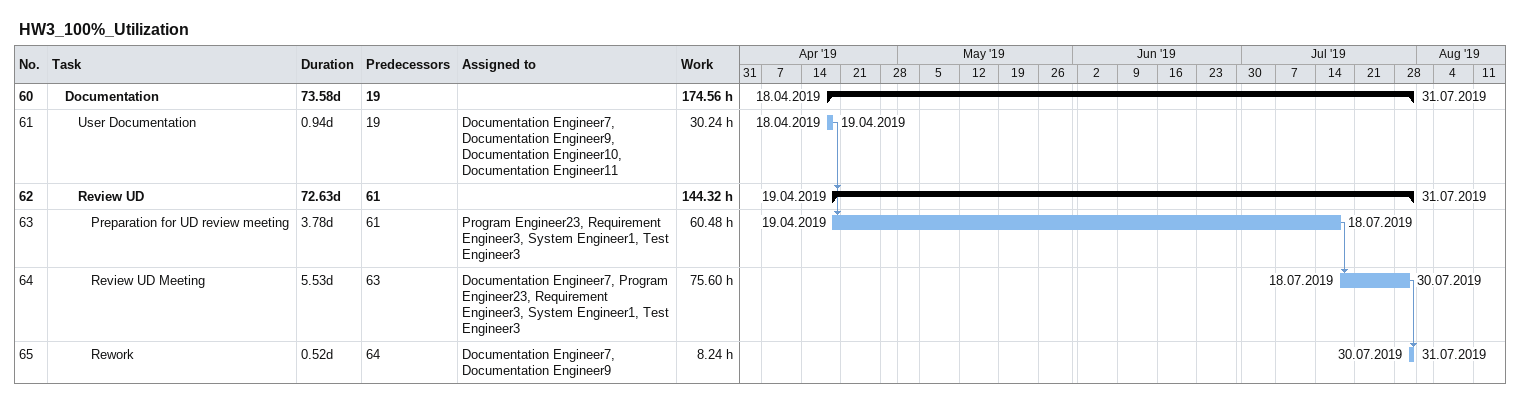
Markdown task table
HW3_100%_Utilization

| ID | Level | Task | Duration | Start | Finish | Predecessors | Resources | Work (h) |
|---|---|---|---|---|---|---|---|---|
| 60 | 2 | **Documentation** | 73.58d | 2019-04-18 | 2019-07-31 | 19 |  | 174.56 |
| 61 | 3 | User Documentation | 0.94d | 2019-04-18 | 2019-04-19 | 19 | Documentation Engineer7, Documentation Engineer9, Documentation Engineer10, Documentation Engineer11 | 30.24 |
| 62 | 3 | **Review UD** | 72.63d | 2019-04-19 | 2019-07-31 | 61 |  | 144.32 |
| 63 | 4 | Preparation for UD review meeting | 3.78d | 2019-04-19 | 2019-07-18 | 61 | Program Engineer23, Requirement Engineer3, System Engineer1, Test Engineer3 | 60.48 |
| 64 | 4 | Review UD Meeting | 5.53d | 2019-07-18 | 2019-07-30 | 63 | Documentation Engineer7, Program Engineer23, Requirement Engineer3, System Engineer1, Test Engineer3 | 75.60 |
| 65 | 4 | Rework | 0.52d | 2019-07-30 | 2019-07-31 | 64 | Documentation Engineer7, Documentation Engineer9 | 8.24 |
